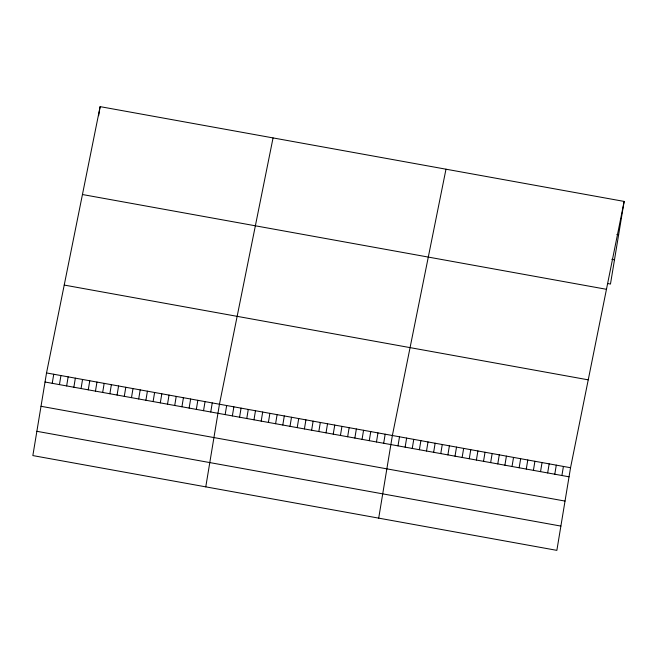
<?xml version="1.0" encoding="UTF-8"?>
<svg xmlns="http://www.w3.org/2000/svg" width="657" height="657" viewBox="0 0 657 657"><rect width="100%" height="100%" fill="white"/><g stroke="black" fill="none" stroke-linecap="round" stroke-linejoin="round"><path stroke-width="0.99" d="M46.532 372.946L32.85 455.58L556.865 550.361L570.547 467.727L624.15 201.42L100.135 106.639L46.532 372.946L570.547 467.727M52.232 383.318L53.734 374.244M98.632 115.714L100.135 106.639M59.442 384.624L60.937 375.549M66.644 385.93L68.147 376.855M73.847 387.228L75.35 378.161M81.057 388.533L82.552 379.459M88.26 389.839L89.763 380.764M95.462 391.137L96.965 382.07M102.673 392.443L104.167 383.368M109.875 393.748L111.378 384.673M117.077 395.046L118.58 385.979M124.288 396.352L125.791 387.277M131.49 397.657L132.993 388.583M138.693 398.955L140.196 389.888M145.903 400.261L147.406 391.194M153.106 401.567L154.609 392.492M160.308 402.872L161.811 393.798M167.519 404.17L169.021 395.103M174.721 405.476L176.224 396.401M181.923 406.782L183.426 397.707M189.134 408.079L190.637 399.013M196.336 409.385L197.839 400.31M203.539 410.691L205.041 401.616M210.749 411.988L212.252 402.922M205.772 486.853L219.454 404.219L273.057 137.921M225.162 414.6L226.657 405.525M232.364 415.906L233.867 406.831M239.567 417.203L241.07 408.137M246.777 418.509L248.272 409.434M253.98 419.815L255.483 410.74M261.182 421.112L262.685 412.046M268.393 422.418L269.887 413.343M275.595 423.724L277.098 414.649M282.797 425.022L284.3 415.955M290.008 426.327L291.503 417.252M297.21 427.633L298.713 418.558M304.413 428.939L305.916 419.864M311.623 430.236L313.126 421.17M318.826 431.542L320.329 422.467M326.028 432.848L327.531 423.773M333.239 434.146L334.742 425.079M340.441 435.451L341.944 426.377M347.643 436.757L349.146 427.682M354.854 438.055L356.357 428.988M362.056 439.361L363.559 430.286M369.259 440.666L370.762 431.592M376.469 441.964L377.972 432.897M383.672 443.27L385.174 434.203M378.703 518.135L392.377 435.501L445.988 169.194M398.002 445.865L399.505 436.79M405.131 447.154L406.634 438.079M412.259 448.444L413.762 439.369M419.388 449.733L420.882 440.658M426.508 451.022L428.011 441.947M433.636 452.312L435.139 443.237M440.765 453.601L442.268 444.526M447.893 454.89L449.396 445.816M455.014 456.18L456.516 447.105M462.142 457.469L463.645 448.394M469.27 458.75L470.773 449.684M476.399 460.04L477.902 450.973M483.527 461.329L485.022 452.262M490.648 462.618L492.15 453.552M497.776 463.908L499.279 454.841M504.904 465.197L506.407 456.13M512.033 466.486L513.536 457.42M519.153 467.776L520.656 458.709M526.282 469.065L527.785 459.999M533.41 470.355L534.913 461.288M540.539 471.644L542.041 462.569M547.667 472.933L549.162 463.858M554.787 474.223L556.29 465.148M561.916 475.512L563.419 466.437M624.15 201.42L610.468 284.054L607.799 283.569M616.849 234.45L618.631 234.771M611.815 259.301L614.492 259.778M82.445 194.521L606.46 289.302M64.222 285.064L588.237 379.845M45.029 382.013L569.044 476.801M41.013 406.289L565.028 501.077M36.866 431.304L560.881 526.085"/></g></svg>
